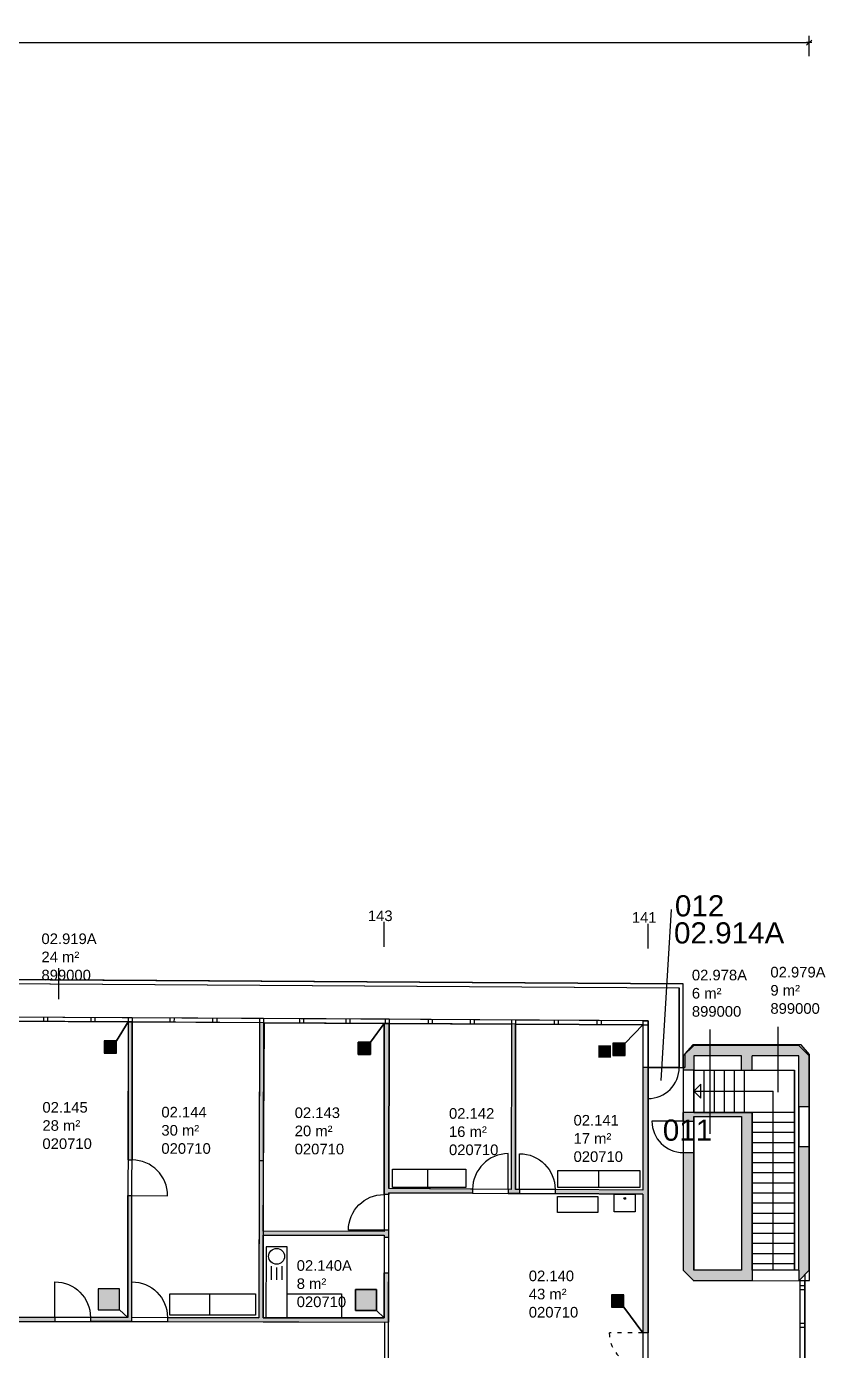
# Model space of a CAD drawing. Header units: metres. Extents: x -1 to 148, y -1 to 108.
# Drawn here: x 125.77 to 148.39, y 70.23 to 107.71 of the extents above; entities that cross this region are included whole.
import ezdxf

# ---------------------------------------------------------------- set-up
doc = ezdxf.new("R2010")
doc.units = ezdxf.units.M
doc.header["$MEASUREMENT"] = 0
doc.linetypes.add('ACAD_ISO03W100', pattern=[30, 12, -18])
doc.layers.get('0').update_dxf_attribs({"linetype": 'CONTINUOUS'})
for name, color, linetype in [('BEMASZUNG', 8, 'CONTINUOUS'), ('Unchanged', 8, 'CONTINUOUS'), ('Unchanged Layer Off', 2, 'CONTINUOUS')]:
    doc.layers.add(name, color=color, linetype=linetype)
doc.styles.add('ARIAL', font='arial.ttf')
doc.dimstyles.new('Meter_Bem', dxfattribs={"dimtxt": 0.35, "dimasz": 0.015, "dimexe": 0, "dimexo": 0.1, "dimgap": 0.05, "dimtad": 1, "dimzin": 0, "dimdsep": 46, "dimtxsty": 'ARIAL', "dimblk1": 'mass1', "dimblk2": 'mass2', "dimsah": 1, "dimcen": 0.125, "dimse1": 1, "dimse2": 1, "dimclrd": 256, "dimclre": 1, "dimclrt": 256, "dimazin": 0, "dimtp": 102033525.0, "dimtm": 1, "dimtfac": 1, "dimtix": 1, "dimtmove": 2, "dimatfit": 3, "dimldrblk": 'mass2', "dimfxl": 1, "dimtolj": 1, "dimtzin": 0, "dimlwd": -1, "dimarcsym": 0})

# ---------------------------------------------------------------- blocks, each defined once
blk = doc.blocks.new('Tuer')
at = {"layer": 'Unchanged'}
blk.add_line((0, 0), (0, 0.82), dxfattribs=at)
blk.add_arc((0, 0), 0.82, 90, 180, dxfattribs=at)
blk = doc.blocks.new('Ausgussbecken')
at = {"layer": 'Unchanged'}
blk.add_lwpolyline([(-0.185, 0), (0.415, 0), (0.415, -0.5), (-0.185, -0.5)], close=True, dxfattribs=at)
at = {"layer": 'Unchanged', "linetype": 'Continuous'}
blk.add_circle((0.115, -0.124), 0.0253, dxfattribs=at)
blk = doc.blocks.new('Raumstempel')
at = {"layer": 'Unchanged', "linetype": 'ByBlock', "style": 'ARIAL'}
for tag, p in [('HOERSAALNUMMER', (0, 1.029)), ('ANZAHL PLAETZE', (0, 0.514)), ('RAUMNUMMER', (0, 0)), ('FLÄCHE', (0, -0.514)), ('INSTITUTSNUMMER1', (0, -1.029)), ('INSTITUTSNUMMER2', (0, -1.543))]:
    blk.add_attdef(tag, p, '', height=0.3, dxfattribs=at)
blk = doc.blocks.new('Teekueche')
at = {"layer": 'Unchanged'}
for p, q in [((0.551, 0.45), (0.934, 0.45)), ((0.551, 0.15), (0.934, 0.15)), ((0.589, 0.3), (0.934, 0.3))]:
    blk.add_line(p, q, dxfattribs=at)
blk.add_lwpolyline([(2, 0), (2, 0.6), (0, 0.6), (0, 0)], close=True, dxfattribs=at)
blk.add_circle((0.27, 0.3), 0.225, dxfattribs=at)
blk = doc.blocks.new('mass1')
at = {"layer": 'Unchanged'}
for p, q in [((0, 25.5), (0, -12.75)), ((-5, -5), (5, 5)), ((-5, 0), (5, 0))]:
    blk.add_line(p, q, dxfattribs=at)
blk = doc.blocks.new('mass2')
at = {"layer": 'Unchanged'}
for p, q in [((5, 5), (-5, -5)), ((5, 0), (-5, 0)), ((0, -25.5), (0, 12.75))]:
    blk.add_line(p, q, dxfattribs=at)
blk = doc.blocks.new('*D29')
at = {"layer": 'BEMASZUNG', "transparency": 16777216}
blk.add_line((0.955, 107.255), (147.913, 107.255), dxfattribs=at)
at = {"layer": 'BEMASZUNG', "transparency": 16777216, "xscale": 0.015, "yscale": 0.015, "zscale": 0.015, "rotation": 180}
blk.add_blockref('mass1', (0.94, 107.255), dxfattribs=at)
at = {"layer": 'BEMASZUNG', "transparency": 16777216, "xscale": 0.015, "yscale": 0.015, "zscale": 0.015}
blk.add_blockref('mass2', (147.928, 107.255), dxfattribs=at)
at = {"layer": 'BEMASZUNG', "transparency": 16777216, "insert": (74.434, 107.483), "char_height": 0.35, "attachment_point": 5, "style": 'ARIAL'}
blk.add_mtext('\\A1;146.99', dxfattribs=at)

msp = doc.modelspace()

# ---------------------------------------------------------------- hatches: boundary and pattern name
at = {"layer": 'Unchanged'}
h = msp.add_hatch(color=256, dxfattribs=at)
h.paths.add_polyline_path([(128.764, 79.529), (128.649, 79.53), (128.634, 75.622), (128.756, 75.622, -0.00028), (128.757, 75.622)])
h.paths.add_polyline_path([(125.252, 79.549), (125.137, 79.55), (125.133, 75.611), (125.252, 75.611)])
h.paths.add_polyline_path([(125.252, 74.602), (125.135, 74.601), (125.137, 71.161), (125.252, 71.161)])
h.paths.add_polyline_path([(126.57, 71.161), (122.805, 71.161), (122.805, 71.057), (122.805, 70.908), (122.845, 70.908), (122.845, 71.046), (126.57, 71.046)])
h = msp.add_hatch(color=256, dxfattribs=at)
h.paths.add_polyline_path([(136.033, 79.488), (135.891, 79.489), (135.891, 74.644), (136.024, 74.644), (136.024, 74.694), (138.397, 74.68), (138.397, 74.795), (136.025, 74.809)])
h.paths.add_polyline_path([(132.473, 75.609), (132.358, 75.609), (132.35, 71.155), (129.759, 71.159), (129.758, 71.044), (132.465, 71.04), (136.021, 71.033), (136.021, 72.424), (135.89, 72.424), (135.89, 71.148), (132.465, 71.155)])
h.paths.add_polyline_path([(136.018, 73.634), (135.893, 73.634), (135.893, 73.599), (132.469, 73.603), (132.469, 73.488), (135.893, 73.484), (135.893, 73.434), (136.018, 73.433)], flags=17)
h.paths.add_polyline_path([(128.756, 74.612), (128.641, 74.612), (128.634, 71.161), (127.58, 71.161), (127.58, 71.046), (128.749, 71.046)])
for points in [[(132.48, 79.508), (132.365, 79.509), (132.358, 75.609), (132.473, 75.609)], [(139.616, 79.468), (139.501, 79.468), (139.492, 74.789), (139.407, 74.79), (139.407, 74.675), (139.722, 74.673), (139.723, 74.788), (139.607, 74.788)], [(127.97, 78.997), (127.97, 78.647), (128.32, 78.647), (128.32, 78.997)], [(135.158, 78.955), (135.158, 78.605), (135.508, 78.605), (135.508, 78.955)], [(142.311, 78.868), (141.961, 78.868), (141.961, 78.518), (142.311, 78.518)], [(142.369, 78.931), (142.369, 78.581), (142.719, 78.581), (142.719, 78.931)], [(143.216, 70.727), (143.366, 70.726), (143.363, 78.243), (143.213, 78.243), (143.214, 74.768), (140.733, 74.782), (140.733, 74.667), (143.214, 74.653)], [(127.8, 71.975), (127.8, 71.375), (128.4, 71.375), (128.4, 71.975)], [(135.078, 71.955), (135.078, 71.355), (135.678, 71.355), (135.678, 71.955)], [(142.332, 71.807), (142.332, 71.457), (142.682, 71.457), (142.682, 71.807)]]:
    msp.add_hatch(color=256, dxfattribs=at).paths.add_polyline_path(points)
h = msp.add_hatch(color=256, dxfattribs=at)
h.dxf.hatch_style = 1
h.paths.add_polyline_path([(147.628, 78.866), (144.66, 78.866), (144.36, 78.566), (144.36, 78.166), (144.66, 78.166), (144.66, 78.566), (146.009, 78.566), (146.009, 78.166), (146.309, 78.166), (146.309, 78.566), (147.628, 78.566), (147.628, 77.138), (147.928, 77.138), (147.928, 78.566)])
h = msp.add_hatch(color=256, dxfattribs=at)
h.dxf.hatch_style = 1
h.paths.add_polyline_path([(146.309, 76.966), (146.009, 76.966), (144.66, 76.966), (144.36, 76.966), (144.36, 76.716), (144.66, 76.716), (144.66, 76.851), (146.009, 76.851), (146.009, 72.503), (144.66, 72.503), (144.66, 75.831), (144.36, 75.831), (144.36, 72.503), (144.66, 72.203), (146.309, 72.203), (146.309, 72.503)])
h = msp.add_hatch(color=256, dxfattribs=at)
h.dxf.hatch_style = 1
h.paths.add_polyline_path([(147.928, 75.995), (147.628, 75.995), (147.628, 72.503), (147.628, 72.203), (147.928, 72.503)])

# ---------------------------------------------------------------- linework, layer by layer
for p, q in [((126.674, 81.055), (126.674, 80.171)), ((120.501, 80.756), (144.36, 80.605)), ((120.501, 80.641), (144.245, 80.491)), ((144.36, 78.243), (144.36, 80.605)), ((144.245, 78.243), (144.245, 80.491)), ((144.36, 78.566), (144.36, 80.521)), ((128.764, 79.644), (121.719, 79.684)), ((128.764, 79.529), (121.719, 79.569)), ((126.249, 79.659), (126.248, 79.544)), ((126.364, 79.658), (126.363, 79.543)), ((127.589, 79.651), (127.588, 79.536)), ((127.704, 79.65), (127.703, 79.535)), ((128.649, 79.53), (128.634, 75.622)), ((128.649, 79.645), (128.649, 79.53)), ((128.649, 79.53), (128.764, 79.529)), ((128.764, 79.529), (128.757, 75.622)), ((132.48, 79.623), (128.764, 79.644)), ((128.764, 79.644), (128.764, 79.529)), ((132.48, 79.508), (128.764, 79.529)), ((129.831, 79.638), (129.83, 79.523)), ((129.946, 79.638), (129.945, 79.523)), ((131.038, 79.631), (131.038, 79.516)), ((131.153, 79.631), (131.153, 79.516)), ((132.365, 79.509), (132.358, 75.609)), ((132.366, 79.624), (132.365, 79.509)), ((132.48, 79.508), (132.473, 75.609)), ((136.033, 79.603), (132.48, 79.623)), ((132.481, 79.623), (132.48, 79.508)), ((136.033, 79.488), (132.48, 79.508)), ((133.495, 79.618), (133.495, 79.503)), ((133.61, 79.617), (133.61, 79.502)), ((134.808, 79.61), (134.808, 79.495)), ((134.923, 79.609), (134.923, 79.494)), ((135.891, 74.644), (135.891, 79.489)), ((135.891, 79.489), (136.033, 79.488)), ((135.919, 79.604), (135.918, 79.489)), ((136.033, 79.488), (136.025, 74.809)), ((139.616, 79.583), (136.033, 79.603)), ((136.034, 79.603), (136.033, 79.488)), ((139.616, 79.468), (136.033, 79.488)), ((137.141, 79.597), (137.141, 79.482)), ((137.256, 79.596), (137.256, 79.481)), ((138.328, 79.59), (138.327, 79.475)), ((138.443, 79.589), (138.442, 79.474)), ((139.501, 79.583), (139.501, 79.468)), ((143.213, 79.562), (139.616, 79.583)), ((139.616, 79.583), (139.616, 79.468)), ((140.708, 79.577), (140.707, 79.462)), ((140.823, 79.576), (140.822, 79.461)), ((141.918, 79.57), (141.918, 79.455)), ((142.033, 79.569), (142.033, 79.454)), ((143.213, 79.562), (143.213, 78.243)), ((143.213, 79.562), (143.363, 79.562)), ((143.363, 79.562), (143.363, 78.243)), ((139.501, 79.468), (139.492, 74.789)), ((139.616, 79.468), (139.607, 74.788)), ((143.213, 79.447), (139.616, 79.468)), ((143.213, 79.447), (143.363, 79.447)), ((145.111, 79.311), (145.111, 76.365)), ((147.033, 79.394), (147.033, 77.545)), ((144.36, 78.566), (144.66, 78.866)), ((147.628, 78.866), (144.66, 78.866)), ((147.928, 78.566), (147.628, 78.866)), ((144.36, 78.566), (144.36, 78.166)), ((144.66, 78.566), (144.66, 78.166)), ((146.009, 78.566), (144.66, 78.566)), ((146.009, 78.166), (146.009, 78.566)), ((147.628, 78.566), (146.309, 78.566)), ((146.309, 78.166), (146.309, 78.566)), ((147.628, 72.503), (147.628, 78.566)), ((147.928, 72.503), (147.928, 78.566)), ((143.363, 78.243), (143.213, 78.243)), ((143.213, 78.243), (143.214, 74.768)), ((144.245, 78.243), (143.363, 78.243)), ((143.363, 78.243), (143.366, 70.726)), ((144.21, 78.243), (144.36, 78.243)), ((144.245, 78.243), (144.401, 78.243)), ((144.66, 78.166), (144.36, 78.166)), ((144.66, 78.166), (144.66, 76.966)), ((144.66, 78.166), (147.509, 78.166)), ((144.946, 78.166), (144.946, 76.966)), ((145.231, 78.166), (145.231, 76.966)), ((145.517, 78.166), (145.517, 76.966)), ((145.803, 78.166), (145.803, 76.966)), ((146.009, 78.166), (146.309, 78.166)), ((146.088, 78.166), (146.088, 76.966)), ((147.509, 72.503), (147.509, 78.166)), ((144.66, 77.566), (144.86, 77.767)), ((144.86, 77.367), (144.86, 77.767)), ((144.86, 77.367), (144.66, 77.566)), ((144.66, 77.566), (146.909, 77.566)), ((146.909, 72.503), (146.909, 77.566)), ((144.66, 76.966), (144.36, 76.966)), ((144.36, 76.716), (144.36, 76.966)), ((144.66, 76.966), (146.009, 76.966)), ((144.66, 76.851), (144.66, 76.716)), ((144.66, 76.851), (146.009, 76.851)), ((146.009, 76.966), (146.309, 76.966)), ((146.009, 76.851), (146.009, 72.503)), ((146.309, 76.966), (146.309, 72.503)), ((147.509, 76.966), (146.309, 76.966)), ((146.309, 73.196), (146.309, 76.966)), ((147.628, 77.138), (147.628, 75.995)), ((147.628, 77.138), (147.928, 77.138)), ((147.928, 77.138), (147.928, 75.995)), ((144.36, 76.716), (144.66, 76.716)), ((144.66, 76.716), (144.66, 75.831)), ((147.509, 76.681), (146.309, 76.681)), ((147.509, 76.395), (146.309, 76.395)), ((147.509, 76.109), (146.309, 76.109)), ((144.36, 75.831), (144.66, 75.831)), ((144.36, 75.831), (144.36, 72.503)), ((144.66, 76.043), (144.66, 72.503)), ((147.509, 75.824), (146.309, 75.824)), ((147.928, 75.995), (147.628, 75.995)), ((128.634, 75.622), (128.757, 75.622)), ((132.358, 75.609), (132.35, 71.155)), ((132.358, 75.609), (132.473, 75.609)), ((132.473, 75.609), (132.465, 71.155)), ((137.134, 74.844), (137.134, 75.358)), ((147.509, 75.538), (146.309, 75.538)), ((141.969, 74.837), (141.969, 75.319)), ((147.509, 75.252), (146.309, 75.252)), ((128.634, 71.161), (128.641, 74.612)), ((128.641, 74.612), (128.756, 74.612)), ((128.749, 71.046), (128.756, 74.612)), ((136.024, 74.644), (135.891, 74.644)), ((138.397, 74.68), (136.024, 74.694)), ((136.024, 74.694), (136.024, 74.644)), ((138.397, 74.795), (136.025, 74.809)), ((138.397, 74.795), (138.397, 74.68)), ((139.492, 74.789), (139.407, 74.79)), ((139.407, 74.79), (139.407, 74.675)), ((139.722, 74.673), (139.407, 74.675)), ((139.723, 74.788), (139.607, 74.788)), ((139.723, 74.788), (139.722, 74.673)), ((143.214, 74.768), (140.733, 74.782)), ((140.733, 74.782), (140.733, 74.667)), ((143.214, 74.653), (140.733, 74.667)), ((143.214, 74.653), (143.216, 70.727)), ((147.509, 74.967), (146.309, 74.967)), ((147.509, 74.681), (146.309, 74.681)), ((147.509, 74.395), (146.309, 74.395)), ((147.509, 74.109), (146.309, 74.109)), ((135.893, 73.599), (132.469, 73.603)), ((135.893, 73.484), (132.469, 73.488)), ((136.018, 73.634), (135.893, 73.634)), ((135.893, 73.634), (135.893, 73.599)), ((135.893, 73.484), (135.893, 73.434)), ((136.018, 73.634), (136.018, 73.634)), ((136.018, 73.634), (136.018, 73.433)), ((147.509, 73.824), (146.309, 73.824)), ((147.509, 73.538), (146.309, 73.538)), ((135.893, 73.434), (136.018, 73.433)), ((147.509, 73.252), (146.309, 73.252)), ((147.509, 72.967), (146.309, 72.967)), ((135.89, 71.148), (135.89, 72.424)), ((135.89, 72.424), (136.021, 72.424)), ((136.021, 72.424), (136.021, 71.033)), ((144.66, 72.203), (144.36, 72.503)), ((146.009, 72.503), (144.66, 72.503)), ((147.509, 72.681), (146.309, 72.681)), ((147.628, 72.503), (146.309, 72.503)), ((146.309, 72.503), (146.309, 72.203)), ((147.628, 72.203), (147.928, 72.503)), ((147.628, 72.503), (147.628, 72.203)), ((147.806, 72.381), (147.806, 68.499)), ((146.309, 72.203), (144.66, 72.203)), ((147.656, 72.231), (147.656, 68.567)), ((147.656, 72.205), (147.806, 72.205)), ((147.806, 72.062), (147.656, 72.062)), ((130.961, 71.223), (130.961, 71.834)), ((133.15, 71.834), (134.684, 71.834)), ((134.684, 71.834), (134.682, 71.151)), ((147.806, 71.947), (147.656, 71.947)), ((126.57, 71.161), (122.805, 71.161)), ((122.845, 71.046), (126.57, 71.046)), ((126.57, 71.161), (126.57, 71.046)), ((128.634, 71.161), (127.58, 71.161)), ((127.58, 71.161), (127.58, 71.046)), ((128.748, 71.046), (127.58, 71.046)), ((129.759, 71.159), (129.758, 71.044)), ((129.758, 71.044), (132.465, 71.04)), ((129.759, 71.159), (132.35, 71.155)), ((132.465, 71.155), (135.89, 71.148)), ((132.465, 71.04), (136.018, 71.033)), ((147.806, 70.995), (147.656, 70.995)), ((147.806, 70.88), (147.656, 70.88)), ((143.366, 70.726), (143.216, 70.727))]:
    msp.add_line(p, q, dxfattribs=at)
at = {"layer": 'Unchanged', "linetype": 'ACAD_ISO03W100', "ltscale": 0.01}
msp.add_line((143.216, 70.727), (142.268, 70.727), dxfattribs=at)
at = {"layer": 'Unchanged'}
for points in [[(127.97, 78.647), (128.32, 78.647), (128.32, 78.997), (127.97, 78.997)], [(135.158, 78.605), (135.508, 78.605), (135.508, 78.955), (135.158, 78.955)], [(142.369, 78.581), (142.719, 78.581), (142.719, 78.931), (142.369, 78.931)], [(138.206, 74.844), (136.129, 74.844), (136.129, 75.358), (138.206, 75.358)], [(143.128, 74.837), (140.81, 74.837), (140.81, 75.319), (143.128, 75.319)], [(141.945, 74.136), (140.801, 74.136), (140.801, 74.584), (141.945, 74.584)], [(127.8, 71.375), (128.4, 71.375), (128.4, 71.975), (127.8, 71.975)], [(132.25, 71.223), (129.824, 71.223), (129.824, 71.834), (132.25, 71.834)], [(135.078, 71.355), (135.678, 71.355), (135.678, 71.955), (135.078, 71.955)], [(142.332, 71.457), (142.682, 71.457), (142.682, 71.807), (142.332, 71.807)]]:
    msp.add_lwpolyline(points, close=True, dxfattribs=at)
at = {"layer": 'Unchanged', "linetype": 'ACAD_ISO03W100', "ltscale": 0.01}
msp.add_arc((143.21, 70.727), 0.943, 180, 270, dxfattribs=at)
at = {"layer": 'Unchanged Layer Off'}
msp.add_line((144.018, 82.711), (143.725, 77.867), dxfattribs=at)
at = {"layer": 'Unchanged Layer Off', "ltscale": 0.025}
for p, q in [((135.885, 82.359), (135.885, 81.659)), ((143.358, 82.311), (143.358, 81.611))]:
    msp.add_line(p, q, dxfattribs=at)
at = {"layer": 'Unchanged Layer Off', "flags": 128}
msp.add_lwpolyline([(147.806, 68.499), (147.806, 72.205), (147.93, 72.205), (147.93, 78.611), (147.702, 78.879), (144.632, 78.879), (144.401, 78.624), (144.401, 78.243), (144.36, 78.243), (144.36, 80.605), (120.501, 80.756)], dxfattribs=at)
for points in [[(120.501, 80.642), (144.245, 80.491), (144.245, 78.243), (143.363, 78.243), (143.363, 79.562), (141.982, 79.569), (121.719, 79.684), (120.501, 79.691)], [(125.252, 79.549), (128.649, 79.53), (128.32, 78.997), (127.97, 78.997), (127.97, 78.647), (128.32, 78.647), (128.32, 78.997), (128.649, 79.53), (128.634, 71.161), (128.4, 71.375), (128.4, 71.975), (127.8, 71.975), (127.8, 71.375), (128.4, 71.375), (128.634, 71.161), (125.252, 71.161), (125.252, 71.161), (125.252, 71.161)], [(128.764, 79.529), (132.365, 79.509), (132.35, 71.155), (128.749, 71.161), (128.764, 79.529)], [(135.891, 79.489), (135.508, 78.955), (135.508, 78.605), (135.158, 78.605), (135.158, 78.955), (135.508, 78.955), (135.891, 79.489), (135.893, 73.599), (132.469, 73.603), (132.503, 79.508)], [(136.033, 79.488), (139.501, 79.468), (139.492, 74.789), (136.025, 74.809)], [(139.616, 79.468), (143.213, 79.447), (142.719, 78.931), (142.369, 78.931), (142.369, 78.581), (142.719, 78.581), (142.719, 78.931), (143.213, 79.447), (143.214, 74.768), (140.733, 74.782), (139.723, 74.788), (139.607, 74.788), (139.616, 79.468)], [(143.363, 78.243), (144.36, 78.243), (144.36, 78.243), (144.36, 72.503), (144.66, 72.203), (147.656, 72.205), (147.656, 68.567), (144.553, 68.567), (144.307, 68.319), (144.307, 67.294), (144.364, 66.284), (144.364, 64.893), (144.282, 64.893), (144.167, 64.893), (143.368, 64.892), (143.367, 68.841), (143.366, 70.726)], [(144.66, 78.166), (147.509, 78.166), (147.509, 72.503), (146.309, 72.503), (146.309, 76.966), (144.66, 76.966)], [(144.66, 76.851), (146.009, 76.851), (146.009, 72.503), (144.66, 72.503)], [(136.024, 74.694), (138.397, 74.68), (139.407, 74.675), (139.722, 74.673), (140.733, 74.667), (143.214, 74.653), (143.216, 70.727), (142.682, 71.457), (142.682, 71.807), (142.332, 71.807), (142.332, 71.457), (142.682, 71.457), (143.216, 70.727), (143.21, 68.841), (143.21, 68.717), (140.615, 68.732), (139.73, 68.737), (136.982, 68.752), (136.097, 68.758), (136.014, 68.758), (136.015, 69.658), (136.024, 74.694)], [(135.89, 71.148), (135.678, 71.355), (135.078, 71.355), (135.078, 71.955), (135.678, 71.955), (135.678, 71.355), (135.89, 71.148), (132.465, 71.155), (132.468, 73.488), (135.893, 73.488)], [(122.845, 71.046), (128.748, 71.046), (129.758, 71.044), (132.465, 71.04), (133.475, 71.038), (135.903, 71.033), (135.9, 69.659), (135.899, 68.759), (133.473, 68.772), (132.588, 68.777), (131.057, 68.786), (130.172, 68.791), (128.528, 68.8), (127.643, 68.805), (126.182, 68.814), (125.297, 68.819), (122.841, 68.819), (122.841, 68.819), (122.845, 70.904), (122.845, 71.046)]]:
    msp.add_lwpolyline(points, close=True, dxfattribs=at)

# ---------------------------------------------------------------- block references
ref = msp.add_blockref('Raumstempel', (126.194, 82.248))
ref.add_attrib('RAUMNUMMER', '02.919A', (126.194, 81.734), dxfattribs={"layer": 'Unchanged', "color": 7, "height": 0.3, "style": 'ARIAL'})
ref.add_attrib('FLÄCHE_NGF', '24 m²', (126.194, 81.22), dxfattribs={"layer": 'Unchanged', "color": 7, "height": 0.3, "style": 'ARIAL'})
ref.add_attrib('NUTZER_1', '899000', (126.194, 80.706), dxfattribs={"layer": 'Unchanged', "color": 7, "height": 0.3, "style": 'ARIAL'})
ref = msp.add_blockref('Raumstempel', (144.604, 81.22))
ref.add_attrib('RAUMNUMMER', '02.978A', (144.604, 80.706), dxfattribs={"layer": 'Unchanged', "color": 7, "height": 0.3, "style": 'ARIAL'})
ref.add_attrib('FLÄCHE_NGF', '6 m²', (144.604, 80.191), dxfattribs={"layer": 'Unchanged', "color": 7, "height": 0.3, "style": 'ARIAL'})
ref.add_attrib('NUTZER_1', '899000', (144.604, 79.677), dxfattribs={"layer": 'Unchanged', "color": 7, "height": 0.3, "style": 'ARIAL'})
ref = msp.add_blockref('Raumstempel', (146.827, 81.303))
ref.add_attrib('RAUMNUMMER', '02.979A', (146.827, 80.789), dxfattribs={"layer": 'Unchanged', "color": 0, "linetype": 'ByBlock', "height": 0.3, "style": 'ARIAL'})
ref.add_attrib('FLÄCHE_NGF', '9 m²', (146.827, 80.274), dxfattribs={"layer": 'Unchanged', "color": 0, "linetype": 'ByBlock', "height": 0.3, "style": 'ARIAL'})
ref.add_attrib('NUTZER_1', '899000', (146.827, 79.76), dxfattribs={"layer": 'Unchanged', "color": 0, "linetype": 'ByBlock', "height": 0.3, "style": 'ARIAL'})
for p, xscale, yscale, zscale, rotation in [((143.363, 78.243), 1.07553597362252, 1.07553597362252, 1.07553597362252, 180.0225234278685), ((144.36, 76.716), 1.079268292683004, 1.079268292683004, 1.079268292683004, 90), ((128.755, 74.612), 1.231707317073275, 1.231707317073275, 1.231707317073275, 269.8720543684094), ((135.893, 73.634), -1.231707317073275, 1.231707317073287, 1.231707317073288, 90.1279456315893)]:
    msp.add_blockref('Tuer', p, dxfattribs=dict(xscale=xscale, yscale=yscale, zscale=zscale, rotation=rotation))
ref = msp.add_blockref('Raumstempel', (126.221, 77.475))
ref.add_attrib('RAUMNUMMER', '02.145', (126.221, 76.961), dxfattribs={"layer": 'Unchanged', "color": 7, "height": 0.3, "style": 'ARIAL'})
ref.add_attrib('FLÄCHE_NGF', '28 m²', (126.221, 76.447), dxfattribs={"layer": 'Unchanged', "color": 7, "height": 0.3, "style": 'ARIAL'})
ref.add_attrib('NUTZER_1', '020710', (126.221, 75.932), dxfattribs={"layer": 'Unchanged', "color": 7, "height": 0.3, "style": 'ARIAL'})
ref = msp.add_blockref('Raumstempel', (129.588, 77.339))
ref.add_attrib('RAUMNUMMER', '02.144', (129.588, 76.825), dxfattribs={"layer": 'Unchanged', "color": 7, "height": 0.3, "style": 'ARIAL'})
ref.add_attrib('FLÄCHE_NGF', '30 m²', (129.588, 76.311), dxfattribs={"layer": 'Unchanged', "color": 7, "height": 0.3, "style": 'ARIAL'})
ref.add_attrib('NUTZER_1', '020710', (129.588, 75.796), dxfattribs={"layer": 'Unchanged', "color": 7, "height": 0.3, "style": 'ARIAL'})
ref = msp.add_blockref('Raumstempel', (133.362, 77.322))
ref.add_attrib('RAUMNUMMER', '02.143', (133.362, 76.808), dxfattribs={"layer": 'Unchanged', "color": 7, "height": 0.3, "style": 'ARIAL'})
ref.add_attrib('FLÄCHE_NGF', '20 m²', (133.362, 76.294), dxfattribs={"layer": 'Unchanged', "color": 7, "height": 0.3, "style": 'ARIAL'})
ref.add_attrib('NUTZER_1', '020710', (133.362, 75.78), dxfattribs={"layer": 'Unchanged', "color": 7, "height": 0.3, "style": 'ARIAL'})
ref = msp.add_blockref('Raumstempel', (137.729, 77.302))
ref.add_attrib('RAUMNUMMER', '02.142', (137.729, 76.788), dxfattribs={"layer": 'Unchanged', "color": 7, "height": 0.3, "style": 'ARIAL'})
ref.add_attrib('FLÄCHE_NGF', '16 m²', (137.729, 76.273), dxfattribs={"layer": 'Unchanged', "color": 7, "height": 0.3, "style": 'ARIAL'})
ref.add_attrib('NUTZER_1', '020710', (137.729, 75.759), dxfattribs={"layer": 'Unchanged', "color": 7, "height": 0.3, "style": 'ARIAL'})
ref = msp.add_blockref('Raumstempel', (141.255, 77.109))
ref.add_attrib('RAUMNUMMER', '02.141', (141.255, 76.595), dxfattribs={"layer": 'Unchanged', "color": 7, "height": 0.3, "style": 'ARIAL'})
ref.add_attrib('FLÄCHE_NGF', '17 m²', (141.255, 76.08), dxfattribs={"layer": 'Unchanged', "color": 7, "height": 0.3, "style": 'ARIAL'})
ref.add_attrib('NUTZER_1', '020710', (141.255, 75.566), dxfattribs={"layer": 'Unchanged', "color": 7, "height": 0.3, "style": 'ARIAL'})
for p, xscale, yscale, zscale in [((139.407, 74.79), 1.231707317073273, 1.231707317073273, 1.231707317073273), ((139.723, 74.788), -1.231707317073273, 1.231707317073289, 1.231707317073288), ((126.57, 71.161), -1.231707317073273, 1.231707317073287, 1.231707317073288), ((128.749, 71.161), -1.231707317073273, 1.231707317073289, 1.231707317073288)]:
    msp.add_blockref('Tuer', p, dxfattribs=dict(xscale=xscale, yscale=yscale, zscale=zscale))
msp.add_blockref('Ausgussbecken', (142.588, 74.657))
at = {"rotation": 269.8975581380926}
msp.add_blockref('Teekueche', (132.55, 73.163), dxfattribs=at)
ref = msp.add_blockref('Raumstempel', (133.419, 72.998))
ref.add_attrib('RAUMNUMMER', '02.140A', (133.419, 72.483), dxfattribs={"layer": 'Unchanged', "color": 7, "height": 0.3, "style": 'ARIAL'})
ref.add_attrib('FLÄCHE_NGF', '8 m²', (133.419, 71.969), dxfattribs={"layer": 'Unchanged', "color": 7, "height": 0.3, "style": 'ARIAL'})
ref.add_attrib('NUTZER_1', '020710', (133.419, 71.455), dxfattribs={"layer": 'Unchanged', "color": 7, "height": 0.3, "style": 'ARIAL'})
ref = msp.add_blockref('Raumstempel', (139.988, 72.703))
ref.add_attrib('RAUMNUMMER', '02.140', (139.988, 72.189), dxfattribs={"layer": 'Unchanged', "color": 7, "height": 0.3, "style": 'ARIAL'})
ref.add_attrib('FLÄCHE_NGF', '43 m²', (139.988, 71.675), dxfattribs={"layer": 'Unchanged', "color": 7, "height": 0.3, "style": 'ARIAL'})
ref.add_attrib('NUTZER_1', '020710', (139.988, 71.16), dxfattribs={"layer": 'Unchanged', "color": 7, "height": 0.3, "style": 'ARIAL'})

# ---------------------------------------------------------------- texts
at = {"layer": 'Unchanged Layer Off', "style": 'ARIAL'}
for s, p in [('012', (144.124, 82.517)), ('011', (143.782, 76.165))]:
    msp.add_text(s, height=0.6, dxfattribs=at).set_placement(p)
at = {"layer": 'Unchanged Layer Off', "linetype": 'Continuous', "char_height": 0.3, "width": 1.4607, "attachment_point": 1, "style": 'ARIAL'}
for s, insert in [('143', (135.433, 82.684)), ('141', (142.905, 82.637))]:
    msp.add_mtext(s, dxfattribs=dict(at, insert=insert))
at = {"layer": 'Unchanged Layer Off', "insert": (144.098, 82.35), "char_height": 0.6, "width": 7.40075, "attachment_point": 1, "style": 'ARIAL'}
msp.add_mtext('02.914A', dxfattribs=at)

# ---------------------------------------------------------------- dimensions: what is measured, and where the dimension line sits
at = {"layer": 'BEMASZUNG'}
dim = msp.add_linear_dim(base=(147.928, 107.255), p1=(0.94, 71.045), p2=(147.928, 78.566), dimstyle='Meter_Bem', dxfattribs=at)
dim.commit()
dim.dimension.update_dxf_attribs({"geometry": '*D29', "text_midpoint": (74.434, 107.483)})

doc.saveas('drawing.dxf')
